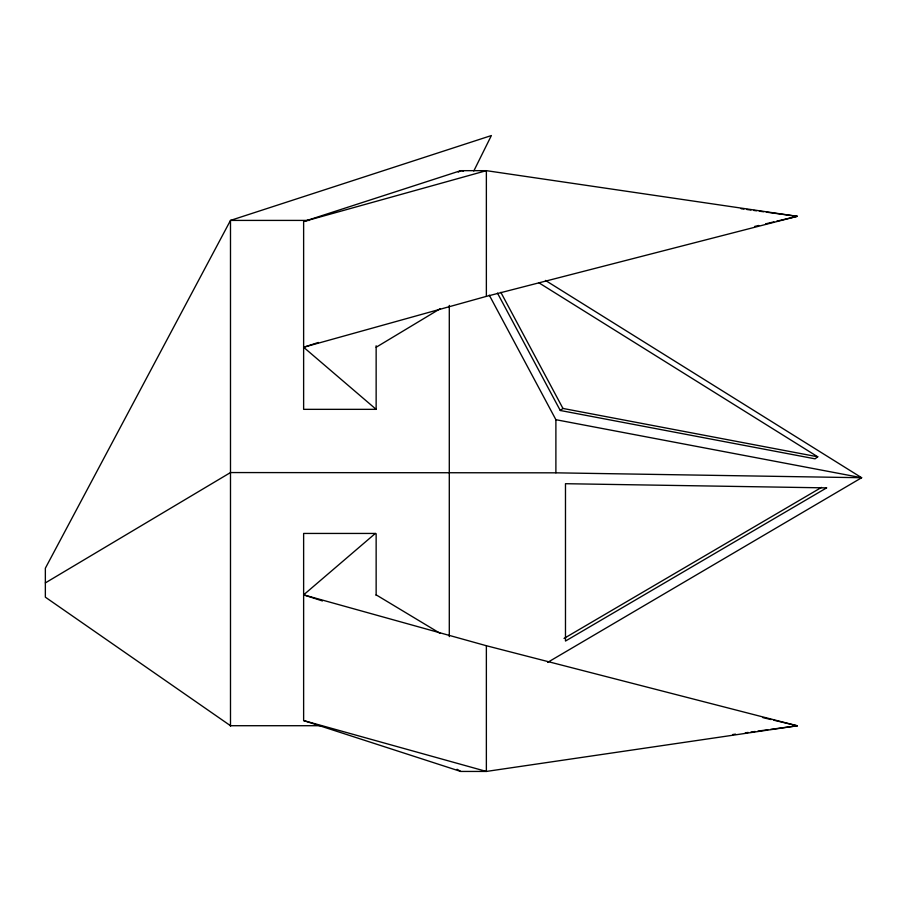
<?xml version="1.0" encoding="UTF-8"?>
<svg xmlns="http://www.w3.org/2000/svg" width="907" height="907" viewBox="0 0 907 907"><rect width="100%" height="100%" fill="white"/><g stroke="black" fill="none" stroke-linecap="round" stroke-linejoin="round"><path stroke-width="1.36" d="M473.783 171.015L491.367 135.562L230.491 220.412L45.35 568.224L45.35 597.169L230.491 725.713L320.84 725.713M322.427 600.944L303.63 594.856L375.362 533.441L376.144 533.769L376.144 595.48M560.265 410.486L562.952 408.445L817.74 456.799L815.053 458.829L560.265 410.486L497.478 293.108M547.601 662.416L861.65 477.728L545.47 280.433M458.284 172.126L460.699 170.663L486.367 170.663L797.219 216.331L486.367 296.374L303.63 347.256L376.144 409.34L376.144 345.782M376.144 347.256L440.167 308.731M45.35 582.906L230.491 472.558L555.889 472.83L861.65 477.728L555.889 419.703L489.27 295.149M564.029 638.426L821.481 487.41M376.144 409.34L303.63 409.34L303.63 221.546L460.699 170.663L463.511 171.049M303.63 347.256L318.402 342.472M303.63 221.546L486.367 170.663L486.367 296.374M754.635 226.455L758.762 225.48M765.633 223.848L773.875 221.886M776.619 221.229L797.219 216.331L766.37 212.147M303.63 594.856L486.367 645.727L797.219 725.781L486.367 771.438L460.699 771.438L303.63 720.566L303.63 533.441L375.362 533.441M732.72 734.534L735.52 734.148M745.339 732.822L748.15 732.437M750.951 732.062L755.157 731.484M757.957 731.11L767.776 729.772M770.576 729.398L797.219 725.781L773.875 720.226M793.013 216.331L797.219 216.331M309.468 220.412L230.491 220.412L230.491 726.348M794.419 725.781L797.219 725.781M741.132 208.723L743.944 209.098M746.744 209.483L750.951 210.05M753.751 210.435L756.563 210.809M759.363 211.195L763.569 211.762M762.878 717.607L771.12 719.568M303.63 720.566L486.367 771.438L486.367 645.727M376.144 594.856L440.167 633.381M457.083 769.261L460.699 771.438M538.996 282.859L817.74 456.799M500.834 292.326L562.952 408.445M555.889 419.703L555.889 472.83M449.294 305.41L449.294 636.612M826.594 487.887L565.48 641.045L565.48 483.703L826.594 487.887"/></g></svg>
